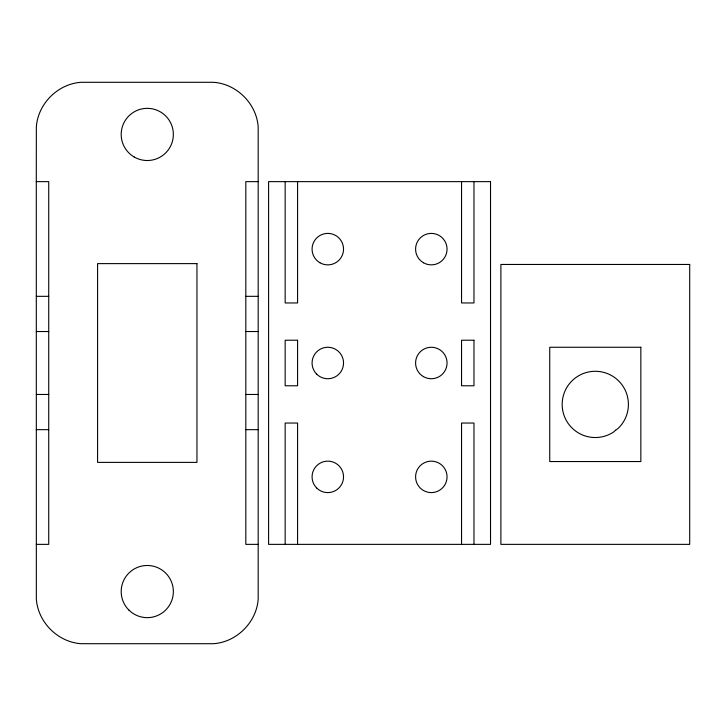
<?xml version="1.0" encoding="UTF-8"?>
<svg xmlns="http://www.w3.org/2000/svg" width="726" height="726" viewBox="0 0 726 726"><rect width="100%" height="100%" fill="white"/><g stroke="black" fill="none" stroke-linecap="round" stroke-linejoin="round"><path stroke-width="1.09" d="M36.3 181.636L36.345 127.123C37.816 103.836 57.871 83.771 81.167 82.301L213.38 82.301C236.667 83.771 256.732 103.836 258.193 127.123L258.193 598.877C256.732 622.164 236.667 642.229 213.38 643.699L81.167 643.699C57.871 642.229 37.816 622.164 36.345 598.877L36.3 181.636L48.724 181.636L48.724 544.364L36.3 544.364M258.238 181.636L245.815 181.636L245.815 544.364L258.238 544.364M36.3 296.335L48.724 296.335M245.815 296.335L258.238 296.335M36.3 331.528L48.724 331.528M245.815 331.528L258.238 331.528M36.3 394.472L48.724 394.472M245.815 394.472L258.238 394.472M36.3 429.665L48.724 429.665M245.815 429.665L258.238 429.665M473.969 181.636L473.969 302.96L461.545 302.96L461.545 181.636M473.969 544.364L473.969 423.04L461.545 423.04L461.545 544.364M297.578 181.636L297.578 302.96L285.155 302.96L285.155 181.636M297.578 544.364L297.578 423.04L285.155 423.04L285.155 544.364M615.584 430.237L613.406 432.142A33.124 33.124 0 0 1 562.378 408.148A33.124 33.124 0 0 1 606.718 373.318A33.124 33.124 0 0 1 617.953 428.567L615.584 430.237M490.531 181.636L268.593 181.636L268.593 544.364L490.531 544.364L490.531 181.636M196.955 263.62L97.583 263.62L97.583 462.38L196.955 462.38L196.955 263.62M689.7 264.455L500.886 264.455L500.886 544.364L689.7 544.364L689.7 264.455M297.578 340.222L285.155 340.222L285.155 385.778L297.578 385.778L297.578 340.222M473.969 340.222L461.545 340.222L461.545 385.778L473.969 385.778L473.969 340.222M640.84 347.264L549.745 347.264L549.745 461.545L640.84 461.545L640.84 347.264M316.681 487.999A15.736 15.736 0 0 0 342.999 480.939A15.736 15.736 0 0 0 323.732 461.672A15.736 15.736 0 0 0 316.681 487.999M423.458 262.758A15.736 15.736 0 0 0 447.053 249.127A15.736 15.736 0 0 0 423.458 235.505A15.736 15.736 0 0 0 423.458 262.758M316.681 374.126A15.736 15.736 0 0 0 342.999 367.075A15.736 15.736 0 0 0 323.732 347.799A15.736 15.736 0 0 0 316.681 374.126M423.458 376.631A15.736 15.736 0 0 0 447.053 363A15.736 15.736 0 0 0 423.458 349.369A15.736 15.736 0 0 0 423.458 376.631M319.939 262.758A15.736 15.736 0 0 0 343.543 249.127A15.736 15.736 0 0 0 319.939 235.505A15.736 15.736 0 0 0 319.939 262.758M423.458 490.495A15.736 15.736 0 0 0 447.053 476.873A15.736 15.736 0 0 0 423.458 463.242A15.736 15.736 0 0 0 423.458 490.495M128.829 610.012A26.091 26.091 0 0 0 172.47 598.315A26.091 26.091 0 0 0 140.517 566.371A26.091 26.091 0 0 0 128.829 610.012M134.228 157.025A26.091 26.091 0 0 0 173.36 134.437A26.091 26.091 0 0 0 134.228 111.84A26.091 26.091 0 0 0 134.228 157.025"/></g></svg>
